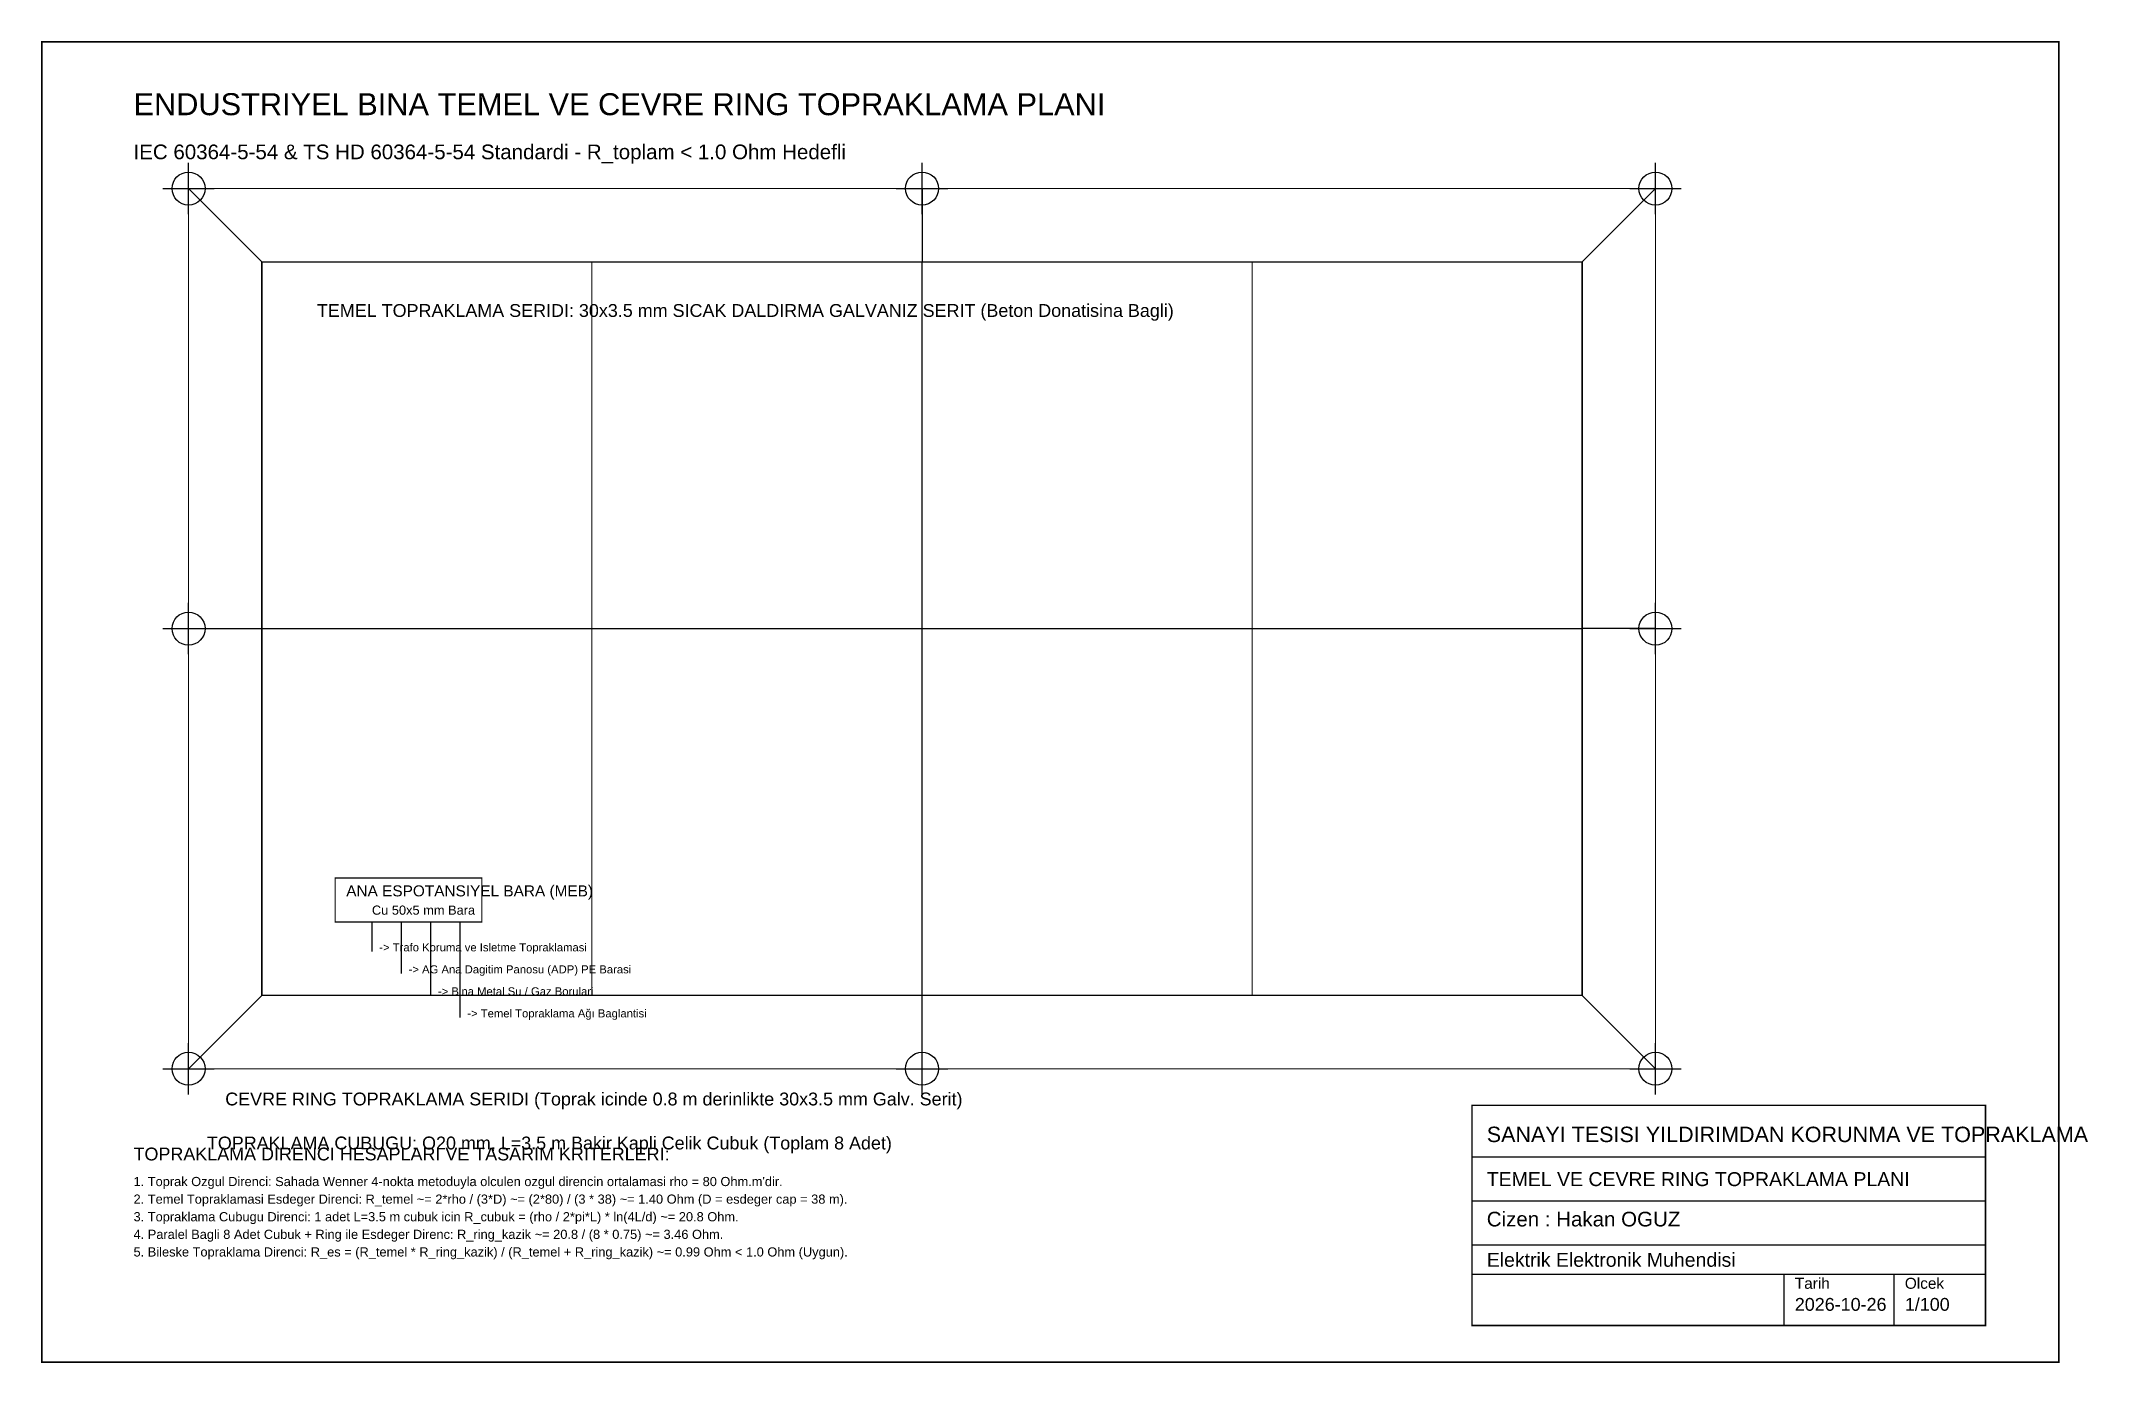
# Model space of a CAD drawing. Header units: millimetres. Extents: x -25 to 55796, y -25 to 36025.
import ezdxf

# ---------------------------------------------------------------- set-up
doc = ezdxf.new("R2010")
doc.units = ezdxf.units.MM
doc.linetypes.add('DASHED', pattern=[1.524, 1.27, -0.254])
for name, color, linetype in [('ANTET', 7, 'Continuous'), ('CERCEVE', 7, 'Continuous'), ('ESPOTANSIYEL', 1, 'Continuous'), ('RING_SERIT', 2, 'DASHED'), ('TEMEL_SERIT', 3, 'Continuous'), ('TOPRAK_KAZIK', 4, 'Continuous'), ('YAZI', 7, 'Continuous')]:
    doc.layers.add(name, color=color, linetype=linetype)
doc.styles.add('LPS_STYLE', font='arial.ttf')

msp = doc.modelspace()

# ---------------------------------------------------------------- linework, layer by layer
at = {"layer": 'ANTET'}
for p, q in [((39000, 5600), (53000, 5600)), ((39000, 4400), (53000, 4400)), ((39000, 3200), (53000, 3200)), ((39000, 2400), (53000, 2400)), ((47500, 2400), (47500, 1000)), ((50500, 2400), (50500, 1000))]:
    msp.add_line(p, q, dxfattribs=at)
at = {"layer": 'ANTET', "const_width": 40}
msp.add_lwpolyline([(39000, 1000), (53000, 1000), (53000, 7000), (39000, 7000)], close=True, dxfattribs=at)
at = {"layer": 'CERCEVE', "const_width": 50}
msp.add_lwpolyline([(0, 0), (55000, 0), (55000, 36000), (0, 36000)], close=True, dxfattribs=at)
at = {"layer": 'ESPOTANSIYEL'}
for p, q in [((9000, 12000), (9000, 11200)), ((9800, 12000), (9800, 10600)), ((10600, 12000), (10600, 10000)), ((11400, 12000), (11400, 9400))]:
    msp.add_line(p, q, dxfattribs=at)
at = {"layer": 'ESPOTANSIYEL', "const_width": 30}
msp.add_lwpolyline([(8000, 12000), (12000, 12000), (12000, 13200), (8000, 13200)], close=True, dxfattribs=at)
at = {"layer": 'RING_SERIT', "const_width": 30}
msp.add_lwpolyline([(4000, 8000), (44000, 8000), (44000, 32000), (4000, 32000)], close=True, dxfattribs=at)
at = {"layer": 'TEMEL_SERIT'}
for p, q in [((4000, 32000), (6000, 30000)), ((24000, 32000), (24000, 30000)), ((44000, 32000), (42000, 30000)), ((4000, 20000), (6000, 20000)), ((44000, 20000), (42000, 20000)), ((4000, 8000), (6000, 10000)), ((24000, 8000), (24000, 10000)), ((44000, 8000), (42000, 10000))]:
    msp.add_line(p, q, dxfattribs=at)
at = {"layer": 'TEMEL_SERIT', "const_width": 40}
msp.add_lwpolyline([(6000, 10000), (42000, 10000), (42000, 30000), (6000, 30000)], close=True, dxfattribs=at)
at = {"layer": 'TEMEL_SERIT', "const_width": 30}
for points in [[(15000, 10000), (15000, 30000)], [(24000, 10000), (24000, 30000)], [(33000, 10000), (33000, 30000)], [(6000, 20000), (42000, 20000)]]:
    msp.add_lwpolyline(points, dxfattribs=at)
at = {"layer": 'TOPRAK_KAZIK'}
for p, q in [((4000, 31300), (4000, 32700)), ((24000, 31300), (24000, 32700)), ((44000, 31300), (44000, 32700)), ((3300, 32000), (4700, 32000)), ((23300, 32000), (24700, 32000)), ((43300, 32000), (44700, 32000)), ((4000, 19300), (4000, 20700)), ((44000, 19300), (44000, 20700)), ((3300, 20000), (4700, 20000)), ((43300, 20000), (44700, 20000)), ((4000, 7300), (4000, 8700)), ((24000, 7300), (24000, 8700)), ((44000, 7300), (44000, 8700)), ((3300, 8000), (4700, 8000)), ((23300, 8000), (24700, 8000)), ((43300, 8000), (44700, 8000))]:
    msp.add_line(p, q, dxfattribs=at)
for centre in [(4000, 32000), (24000, 32000), (44000, 32000), (4000, 20000), (44000, 20000), (4000, 8000), (24000, 8000), (44000, 8000)]:
    msp.add_circle(centre, 450, dxfattribs=at)

# ---------------------------------------------------------------- texts
at = {"layer": 'ANTET', "style": 'LPS_STYLE'}
for s, height, p in [('SANAYI TESISI YILDIRIMDAN KORUNMA VE TOPRAKLAMA', 420, (39400, 6000)), ('TEMEL VE CEVRE RING TOPRAKLAMA PLANI', 380, (39400, 4800)), ('Cizen : Hakan OGUZ', 400, (39400, 3700)), ('Elektrik Elektronik Muhendisi', 380, (39400, 2600)), ('Tarih', 300, (47800, 2000)), ('Olcek', 300, (50800, 2000)), ('2026-10-26', 350, (47800, 1400)), ('1/100', 350, (50800, 1400))]:
    msp.add_text(s, height=height, dxfattribs=at).set_placement(p)
at = {"layer": 'ESPOTANSIYEL', "style": 'LPS_STYLE'}
for s, height, p in [('ANA ESPOTANSIYEL BARA (MEB)', 300, (8300, 12700)), ('Cu 50x5 mm Bara', 250, (9000, 12200)), ('-> Trafo Koruma ve Isletme Topraklamasi', 220, (9200, 11200)), ('-> AG Ana Dagitim Panosu (ADP) PE Barasi', 220, (10000, 10600)), ('-> Bina Metal Su / Gaz Borulari', 220, (10800, 10000)), ('-> Temel Topraklama Ağı Baglantisi', 220, (11600, 9400))]:
    msp.add_text(s, height=height, dxfattribs=at).set_placement(p)
at = {"layer": 'RING_SERIT', "style": 'LPS_STYLE'}
msp.add_text('CEVRE RING TOPRAKLAMA SERIDI (Toprak icinde 0.8 m derinlikte 30x3.5 mm Galv. Serit)', height=350, dxfattribs=at).set_placement((5000, 7000))
at = {"layer": 'TEMEL_SERIT', "style": 'LPS_STYLE'}
msp.add_text('TEMEL TOPRAKLAMA SERIDI: 30x3.5 mm SICAK DALDIRMA GALVANIZ SERIT (Beton Donatisina Bagli)', height=350, dxfattribs=at).set_placement((7500, 28500))
at = {"layer": 'TOPRAK_KAZIK', "style": 'LPS_STYLE'}
msp.add_text('TOPRAKLAMA CUBUGU: O20 mm, L=3.5 m Bakir Kapli Celik Cubuk (Toplam 8 Adet)', height=350, dxfattribs=at).set_placement((4500, 5800))
at = {"layer": 'YAZI', "style": 'LPS_STYLE'}
for s, height, p in [('ENDUSTRIYEL BINA TEMEL VE CEVRE RING TOPRAKLAMA PLANI', 600, (2500, 34000)), ('IEC 60364-5-54 & TS HD 60364-5-54 Standardi - R_toplam < 1.0 Ohm Hedefli', 400, (2500, 32800)), ('TOPRAKLAMA DIRENCI HESAPLARI VE TASARIM KRITERLERI:', 350, (2500, 5500)), ("1. Toprak Ozgul Direnci: Sahada Wenner 4-nokta metoduyla olculen ozgul direncin ortalamasi rho = 80 Ohm.m'dir.", 250, (2500, 4800)), ('2. Temel Topraklamasi Esdeger Direnci: R_temel ~= 2*rho / (3*D) ~= (2*80) / (3 * 38) ~= 1.40 Ohm (D = esdeger cap = 38 m).', 250, (2500, 4320)), ('3. Topraklama Cubugu Direnci: 1 adet L=3.5 m cubuk icin R_cubuk = (rho / 2*pi*L) * ln(4L/d) ~= 20.8 Ohm.', 250, (2500, 3840)), ('4. Paralel Bagli 8 Adet Cubuk + Ring ile Esdeger Direnc: R_ring_kazik ~= 20.8 / (8 * 0.75) ~= 3.46 Ohm.', 250, (2500, 3360)), ('5. Bileske Topraklama Direnci: R_es = (R_temel * R_ring_kazik) / (R_temel + R_ring_kazik) ~= 0.99 Ohm < 1.0 Ohm (Uygun).', 250, (2500, 2880))]:
    msp.add_text(s, height=height, dxfattribs=at).set_placement(p)

doc.saveas('drawing.dxf')
